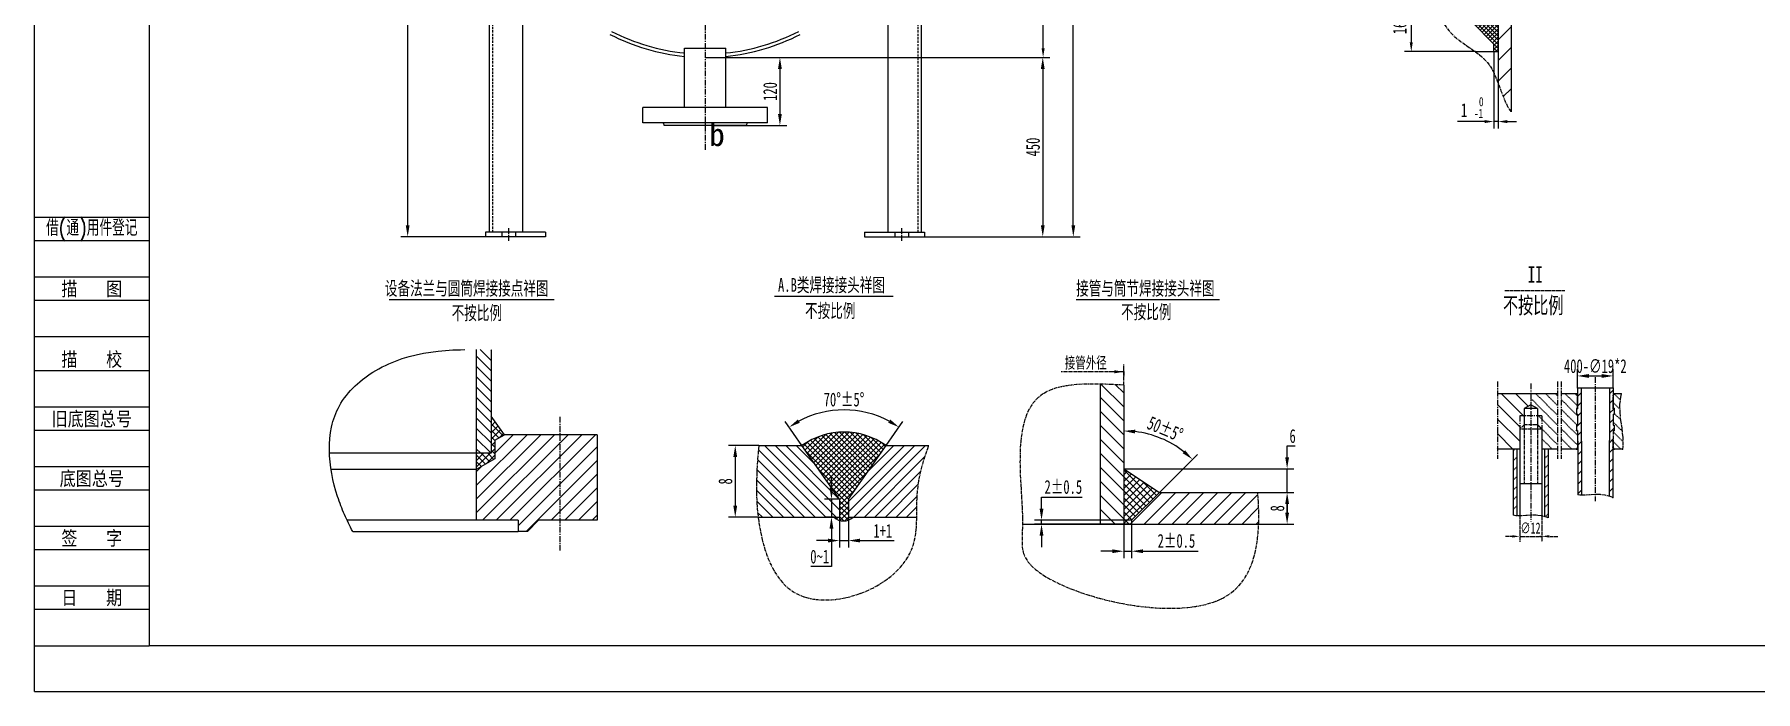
# Model space of a CAD drawing. Extents: x -3808 to -3214, y -2051 to -1631.
# Drawn here: x -3808.4 to -3433.5, y -2051 to -1907.8 of the extents above; entities that cross this region are included whole.
import ezdxf
from ezdxf.enums import TextEntityAlignment as Align

# ---------------------------------------------------------------- set-up
doc = ezdxf.new("R2010")
doc.units = 0
doc.header["$MEASUREMENT"] = 0
for name, pattern in [('ACAD_ISO02W100', [15, 12, -3]), ('CENTER', [2, 1.25, -0.25, 0.25, -0.25]), ('CENTER2', [1.125, 0.75, -0.125, 0.125, -0.125]), ('DASHED', [0.75, 0.5, -0.25])]:
    doc.linetypes.add(name, pattern=pattern)
doc.layers.get('0').update_dxf_attribs({"linetype": 'CONTINUOUS'})
doc.layers.get('DEFPOINTS').update_dxf_attribs({"linetype": 'CONTINUOUS'})
for name, color, linetype in [('1', 1, 'CENTER2'), ('3', 5, 'CENTER'), ('4', 4, 'CONTINUOUS'), ('BORDER', 2, 'ACAD_ISO02W100')]:
    doc.layers.add(name, color=color, linetype=linetype)
doc.styles.add('HZ', font='txt.shx', dxfattribs={"bigfont": 'hztxt.shx'})
doc.styles.get("Standard").update_dxf_attribs({"font": 'SimSun.ttf', "width": 0.67})
doc.styles.add('STYLE1', font='SimSun.ttf', dxfattribs={"width": 0.67})
doc.dimstyles.new('STANDARD$0', dxfattribs={"dimscale": 8, "dimtxt": 3, "dimasz": 2, "dimexe": 1.5, "dimexo": 0, "dimgap": 1, "dimtad": 1, "dimdec": 1, "dimdsep": 46, "dimtxsty": 'STYLE1', "dimcen": 0, "dimclrd": 4, "dimclre": 4, "dimclrt": 4, "dimadec": 0, "dimazin": 0, "dimtfac": 1, "dimtdec": 4, "dimtmove": 0, "dimatfit": 0, "dimfxl": 0, "dimtolj": 1, "dimtzin": 0, "dimarcsym": 0})
pattern_1 = [(315, (-4088.3105, 1620.2958), (1.5909903, 1.5909903), [])]

# ---------------------------------------------------------------- blocks, each defined once
blk = doc.blocks.new('*X6')
at = {"color": 0}
for p, q in [((8125.9, 1152.1), (8140.9, 1167.1)), ((8140.9, 1167.1), (8141.6, 1167.8)), ((8144.2, 1143.8), (8170.1, 1169.7)), ((8041, 1146.7), (8057.1, 1162.8)), ((8064.6, 1143.8), (8080.9, 1160.1)), ((8080.9, 1160.1), (8082.2, 1161.3)), ((8093.6, 1146.3), (8095.9, 1148.6)), ((8095.9, 1148.6), (8111, 1163.6)), ((8117.6, 1143.8), (8125.9, 1152.1)), ((8170.7, 1143.8), (8190.9, 1164)), ((8040.9, 1014), (8073.7, 1046.8)), ((8040.9, 1040.5), (8047.2, 1046.8)), ((8056.2, 1002.8), (8100.2, 1046.8)), ((8082.7, 1002.8), (8125.9, 1046)), ((8109.2, 1002.8), (8153.2, 1046.8)), ((8135.7, 1002.8), (8179.7, 1046.8)), ((8162.3, 1002.8), (8190.9, 1031.5)), ((8040.9, 987.5), (8046.2, 992.8)), ((8040.9, 961), (8072.7, 992.8)), ((8040.9, 934.5), (8099.2, 992.8)), ((8053.4, 920.5), (8125.7, 992.8)), ((8109.9, 950.5), (8152.3, 992.8)), ((8136.5, 950.5), (8178.8, 992.8)), ((8188.8, 1002.8), (8190.9, 1004.9)), ((8097.9, 938.5), (8100.9, 941.5)), ((8100.9, 941.5), (8109.9, 950.5)), ((8124.5, 938.5), (8136.5, 950.5)), ((8163, 950.5), (8190.9, 978.4)), ((8189.5, 950.5), (8190.9, 951.9))]:
    blk.add_line(p, q, dxfattribs=at)
blk = doc.blocks.new('*D80')
at = {"color": 4, "linetype": 'ByBlock'}
for p, q in [((-3472.29, -1984.92), (-3472.29, -1980.74)), ((-3469.79, -1982.24), (-3466.99, -1982.24)), ((-3464.49, -1984.92), (-3464.49, -1980.74))]:
    blk.add_line(p, q, dxfattribs=at)
for points in [[(-3469.79, -1981.83), (-3469.79, -1982.66), (-3472.29, -1982.24)], [(-3466.99, -1981.83), (-3466.99, -1982.66), (-3464.49, -1982.24)]]:
    blk.add_solid(points, dxfattribs=at)
at = {"layer": 'DEFPOINTS', "color": 0, "linetype": 'ByBlock'}
for p in [(-3464.49, -1982.24), (-3472.29, -1984.92), (-3464.49, -1984.92)]:
    blk.add_point(p, dxfattribs=at)
at = {"color": 4, "linetype": 'ByBlock', "insert": (-3468.39, -1980.12), "char_height": 3, "attachment_point": 5, "style": 'STYLE1'}
blk.add_mtext('\\A1;400-∅19*2', dxfattribs=at)
blk = doc.blocks.new('*X5')
at = {"color": 0}
for p, q in [((8216.7, 958), (8206.7, 968)), ((8243.2, 958), (8233.2, 968)), ((8269.8, 958), (8259.8, 968)), ((8296.3, 958), (8286.3, 968)), ((8322.8, 958), (8312.8, 968)), ((8349.3, 958), (8339.3, 968)), ((8374.5, 959.3), (8365.8, 968)), ((8195.7, 873), (8190.9, 877.7)), ((8222.2, 873), (8212.2, 883)), ((8248.7, 873), (8238.7, 883)), ((8275.2, 873), (8265.2, 883)), ((8301.7, 873), (8291.7, 883)), ((8328.2, 873), (8318.2, 883)), ((8354.8, 873), (8344.8, 883)), ((8371.6, 882.7), (8371.3, 883))]:
    blk.add_line(p, q, dxfattribs=at)
blk = doc.blocks.new('*X4')
at = {"color": 0}
for p, q in [((8040.9, 1133.8), (8030.9, 1143.8)), ((8067.4, 1133.8), (8057.4, 1143.8)), ((8093.9, 1133.8), (8081.4, 1146.3)), ((8120.5, 1133.8), (8110.5, 1143.8)), ((8147, 1133.8), (8134.5, 1146.3)), ((8174.5, 1132.8), (8163.5, 1143.8)), ((8201, 1132.8), (8191, 1142.8)), ((8227.5, 1132.8), (8217.5, 1142.8)), ((8254, 1132.8), (8244, 1142.8)), ((8280.6, 1132.8), (8270.6, 1142.8)), ((8307.1, 1132.8), (8297.1, 1142.8)), ((8048.4, 1046.8), (8038.4, 1056.8)), ((8067.9, 1053.8), (8064.9, 1056.8)), ((8074.9, 1046.8), (8067.9, 1053.8)), ((8101.4, 1046.8), (8091.4, 1056.8)), ((8130.4, 1044.3), (8117.9, 1056.8)), ((8154.4, 1046.8), (8144.4, 1056.8)), ((8179.9, 1047.8), (8169.9, 1057.8)), ((8206.5, 1047.8), (8196.5, 1057.8)), ((8233, 1047.8), (8223, 1057.8)), ((8259.5, 1047.8), (8249.5, 1057.8)), ((8286, 1047.8), (8276, 1057.8)), ((8312.5, 1047.8), (8302.5, 1057.8))]:
    blk.add_line(p, q, dxfattribs=at)
blk = doc.blocks.new('*D87')
at = {"color": 4, "linetype": 'ByBlock'}
for p, q in [((-3662.32, -1912.81), (-3587.26, -1912.81)), ((-3588.76, -1915.31), (-3588.76, -1949.39)), ((-3627.57, -1951.89), (-3587.26, -1951.89))]:
    blk.add_line(p, q, dxfattribs=at)
for points in [[(-3589.18, -1915.31), (-3588.35, -1915.31), (-3588.76, -1912.81)], [(-3589.18, -1949.39), (-3588.35, -1949.39), (-3588.76, -1951.89)]]:
    blk.add_solid(points, dxfattribs=at)
at = {"layer": 'DEFPOINTS', "color": 0, "linetype": 'ByBlock'}
for p in [(-3662.32, -1912.81), (-3627.57, -1951.89), (-3588.76, -1951.89)]:
    blk.add_point(p, dxfattribs=at)
at = {"color": 4, "linetype": 'ByBlock', "insert": (-3590.89, -1932.35), "char_height": 3, "attachment_point": 5, "rotation": 90, "style": 'STYLE1'}
blk.add_mtext('\\A1;450', dxfattribs=at)
blk = doc.blocks.new('*D88')
at = {"color": 4, "linetype": 'ByBlock'}
for p, q in [((-3700.13, -1775.64), (-3728.63, -1775.64)), ((-3727.13, -1778.14), (-3727.13, -1949.39)), ((-3700.13, -1951.89), (-3728.63, -1951.89))]:
    blk.add_line(p, q, dxfattribs=at)
for points in [[(-3727.54, -1778.14), (-3726.71, -1778.14), (-3727.13, -1775.64)], [(-3727.54, -1949.39), (-3726.71, -1949.39), (-3727.13, -1951.89)]]:
    blk.add_solid(points, dxfattribs=at)
at = {"layer": 'DEFPOINTS', "color": 0, "linetype": 'ByBlock'}
for p in [(-3700.13, -1775.64), (-3727.13, -1951.89), (-3700.13, -1951.89)]:
    blk.add_point(p, dxfattribs=at)
at = {"color": 4, "linetype": 'ByBlock', "insert": (-3729.25, -1863.07), "char_height": 3, "attachment_point": 5, "rotation": 90, "style": 'STYLE1'}
blk.add_mtext('\\A1;2600', dxfattribs=at)
blk = doc.blocks.new('*D89')
at = {"color": 4, "linetype": 'ByBlock'}
for p, q in [((-3541.92, -2007.65), (-3534.03, -2007.65)), ((-3535.53, -2012.04), (-3535.53, -2010.15)), ((-3541.73, -2014.54), (-3534.03, -2014.54))]:
    blk.add_line(p, q, dxfattribs=at)
for points in [[(-3535.94, -2010.15), (-3535.11, -2010.15), (-3535.53, -2007.65)], [(-3535.94, -2012.04), (-3535.11, -2012.04), (-3535.53, -2014.54)]]:
    blk.add_solid(points, dxfattribs=at)
at = {"layer": 'DEFPOINTS', "color": 0, "linetype": 'ByBlock'}
for p in [(-3541.92, -2007.65), (-3535.53, -2007.65), (-3541.73, -2014.54)]:
    blk.add_point(p, dxfattribs=at)
at = {"color": 4, "linetype": 'ByBlock', "insert": (-3537.65, -2011.1), "char_height": 3, "attachment_point": 5, "rotation": 90, "style": 'STYLE1'}
blk.add_mtext('\\A1;8', dxfattribs=at)
blk = doc.blocks.new('*D90')
at = {"color": 4, "linetype": 'ByBlock'}
for p, q in [((-3535.53, -1999.98), (-3535.53, -1997.48)), ((-3535.53, -1997.48), (-3533.76, -1997.48)), ((-3571.12, -2002.48), (-3534.03, -2002.48)), ((-3535.53, -2007.65), (-3535.53, -2002.48)), ((-3562.82, -2007.65), (-3534.03, -2007.65)), ((-3535.53, -2010.15), (-3535.53, -2012.65))]:
    blk.add_line(p, q, dxfattribs=at)
for points in [[(-3535.94, -1999.98), (-3535.11, -1999.98), (-3535.53, -2002.48)], [(-3535.94, -2010.15), (-3535.11, -2010.15), (-3535.53, -2007.65)]]:
    blk.add_solid(points, dxfattribs=at)
at = {"layer": 'DEFPOINTS', "color": 0, "linetype": 'ByBlock'}
for p in [(-3571.12, -2002.48), (-3535.53, -2002.48), (-3562.82, -2007.65)]:
    blk.add_point(p, dxfattribs=at)
at = {"color": 4, "linetype": 'ByBlock', "insert": (-3534.33, -1995.35), "char_height": 3, "attachment_point": 5, "style": 'STYLE1'}
blk.add_mtext('\\A1;6', dxfattribs=at)
blk = doc.blocks.new('*D93')
at = {"color": 4, "linetype": 'ByBlock'}
for p, q in [((-3599.64, -1707.64), (-3587.19, -1707.64)), ((-3588.69, -1910.81), (-3588.69, -1709.64)), ((-3600.34, -1912.81), (-3587.19, -1912.81))]:
    blk.add_line(p, q, dxfattribs=at)
for points in [[(-3589.02, -1709.64), (-3588.35, -1709.64), (-3588.69, -1707.64)], [(-3589.02, -1910.81), (-3588.35, -1910.81), (-3588.69, -1912.81)]]:
    blk.add_solid(points, dxfattribs=at)
at = {"layer": 'DEFPOINTS', "color": 0, "linetype": 'ByBlock'}
for p in [(-3599.64, -1707.64), (-3588.69, -1707.64), (-3600.34, -1912.81)]:
    blk.add_point(p, dxfattribs=at)
at = {"color": 4, "linetype": 'ByBlock', "insert": (-3591.19, -1824.35), "char_height": 3, "attachment_point": 5, "rotation": 90, "style": 'STYLE1'}
blk.add_mtext('\\A1;2950', dxfattribs=at)
blk = doc.blocks.new('*D94')
at = {"color": 4, "linetype": 'ByBlock'}
for p, q in [((-3644.53, -1692.79), (-3580.61, -1692.79)), ((-3582.11, -1949.39), (-3582.11, -1695.29)), ((-3590.02, -1951.89), (-3580.61, -1951.89))]:
    blk.add_line(p, q, dxfattribs=at)
for points in [[(-3582.52, -1695.29), (-3581.69, -1695.29), (-3582.11, -1692.79)], [(-3582.52, -1949.39), (-3581.69, -1949.39), (-3582.11, -1951.89)]]:
    blk.add_solid(points, dxfattribs=at)
at = {"layer": 'DEFPOINTS', "color": 0, "linetype": 'ByBlock'}
for p in [(-3644.53, -1692.79), (-3582.11, -1692.79), (-3590.02, -1951.89)]:
    blk.add_point(p, dxfattribs=at)
at = {"color": 4, "linetype": 'ByBlock', "insert": (-3584.23, -1824.28), "char_height": 3, "attachment_point": 5, "rotation": 90, "style": 'STYLE1'}
blk.add_mtext('\\A1;3525', dxfattribs=at)
blk = doc.blocks.new('*D96')
at = {"color": 4, "linetype": 'ByBlock'}
for p, q in [((-3633.03, -2011.75), (-3633.03, -2019.63)), ((-3631.08, -2011.88), (-3631.08, -2019.63)), ((-3635.53, -2018.13), (-3638.03, -2018.13)), ((-3633.03, -2018.13), (-3631.08, -2018.13)), ((-3628.58, -2018.13), (-3621.16, -2018.13))]:
    blk.add_line(p, q, dxfattribs=at)
for points in [[(-3635.53, -2017.71), (-3635.53, -2018.54), (-3633.03, -2018.13)], [(-3628.58, -2017.71), (-3628.58, -2018.54), (-3631.08, -2018.13)]]:
    blk.add_solid(points, dxfattribs=at)
at = {"layer": 'DEFPOINTS', "color": 0, "linetype": 'ByBlock'}
for p in [(-3633.03, -2011.75), (-3631.08, -2011.88), (-3631.08, -2018.13)]:
    blk.add_point(p, dxfattribs=at)
at = {"color": 4, "linetype": 'ByBlock', "insert": (-3623.62, -2016), "char_height": 3, "attachment_point": 5, "style": 'STYLE1'}
blk.add_mtext('\\A1;1+1', dxfattribs=at)
blk = doc.blocks.new('*D97')
at = {"color": 4, "linetype": 'ByBlock'}
for p, q in [((-3641.22, -1997.42), (-3644.89, -1992.18)), ((-3622.89, -1997.42), (-3619.22, -1992.18))]:
    blk.add_line(p, q, dxfattribs=at)
blk.add_arc((-3632.06, -2010.51), 20.88, 61.8641, 118.1359, dxfattribs=at)
for points in [[(-3641.69, -1992.45), (-3642.12, -1991.74), (-3644.03, -1993.41)], [(-3621.99, -1991.74), (-3622.43, -1992.45), (-3620.08, -1993.41)]]:
    blk.add_solid(points, dxfattribs=at)
at = {"layer": 'DEFPOINTS', "color": 0, "linetype": 'ByBlock'}
for p in [(-3627.83, -1990.06), (-3641.22, -1997.42), (-3622.89, -1997.42), (-3633.03, -2009.12), (-3631.08, -2009.12)]:
    blk.add_point(p, dxfattribs=at)
at = {"color": 4, "linetype": 'ByBlock', "insert": (-3632.06, -1987.4), "char_height": 3, "attachment_point": 5, "style": 'STYLE1'}
blk.add_mtext('\\A1;70°±5°', dxfattribs=at)
blk = doc.blocks.new('*D98')
at = {"color": 4, "linetype": 'ByBlock'}
for p, q in [((-3634.8, -2006.62), (-3634.8, -2004.12)), ((-3633.03, -2009.12), (-3636.3, -2009.12)), ((-3634.8, -2009.12), (-3634.8, -2013.02)), ((-3634.19, -2013.02), (-3636.3, -2013.02)), ((-3634.8, -2015.52), (-3634.8, -2023.77)), ((-3634.8, -2023.77), (-3639.29, -2023.77))]:
    blk.add_line(p, q, dxfattribs=at)
for points in [[(-3635.22, -2006.62), (-3634.38, -2006.62), (-3634.8, -2009.12)], [(-3635.22, -2015.52), (-3634.38, -2015.52), (-3634.8, -2013.02)]]:
    blk.add_solid(points, dxfattribs=at)
at = {"layer": 'DEFPOINTS', "color": 0, "linetype": 'ByBlock'}
for p in [(-3633.03, -2009.12), (-3634.8, -2013.02), (-3634.19, -2013.02)]:
    blk.add_point(p, dxfattribs=at)
at = {"color": 4, "linetype": 'ByBlock', "insert": (-3637.36, -2021.64), "char_height": 3, "attachment_point": 5, "style": 'STYLE1'}
blk.add_mtext('\\A1;{0~1}', dxfattribs=at)
blk = doc.blocks.new('*D99')
at = {"color": 4, "linetype": 'ByBlock'}
for p, q in [((-3650.64, -1997.42), (-3657.26, -1997.42)), ((-3655.76, -1999.92), (-3655.76, -2010.52)), ((-3650.77, -2013.02), (-3657.26, -2013.02))]:
    blk.add_line(p, q, dxfattribs=at)
for points in [[(-3656.18, -1999.92), (-3655.34, -1999.92), (-3655.76, -1997.42)], [(-3656.18, -2010.52), (-3655.34, -2010.52), (-3655.76, -2013.02)]]:
    blk.add_solid(points, dxfattribs=at)
at = {"layer": 'DEFPOINTS', "color": 0, "linetype": 'ByBlock'}
for p in [(-3650.64, -1997.42), (-3655.76, -2013.02), (-3650.77, -2013.02)]:
    blk.add_point(p, dxfattribs=at)
at = {"color": 4, "linetype": 'ByBlock', "insert": (-3657.89, -2005.22), "char_height": 3, "attachment_point": 5, "rotation": 90, "style": 'STYLE1'}
blk.add_mtext('\\A1;8', dxfattribs=at)
blk = doc.blocks.new('*D101')
at = {"color": 4, "linetype": 'ByBlock'}
for p, q in [((-3571.12, -2014.54), (-3571.12, -2021.95)), ((-3569.4, -2014.54), (-3569.4, -2021.95)), ((-3573.62, -2020.45), (-3576.12, -2020.45)), ((-3571.12, -2020.45), (-3569.4, -2020.45)), ((-3566.9, -2020.45), (-3554.89, -2020.45))]:
    blk.add_line(p, q, dxfattribs=at)
for points in [[(-3573.62, -2020.03), (-3573.62, -2020.86), (-3571.12, -2020.45)], [(-3566.9, -2020.03), (-3566.9, -2020.86), (-3569.4, -2020.45)]]:
    blk.add_solid(points, dxfattribs=at)
at = {"layer": 'DEFPOINTS', "color": 0, "linetype": 'ByBlock'}
for p in [(-3571.12, -2014.54), (-3569.4, -2014.54), (-3569.4, -2020.45)]:
    blk.add_point(p, dxfattribs=at)
at = {"color": 4, "linetype": 'ByBlock', "insert": (-3559.64, -2018.21), "char_height": 3, "attachment_point": 5, "style": 'STYLE1'}
blk.add_mtext('\\A1;2±0.5', dxfattribs=at)
blk = doc.blocks.new('*D102')
at = {"color": 4, "linetype": 'ByBlock'}
blk.add_line((-3563.36, -2007.65), (-3555.08, -1999.37), dxfattribs=at)
blk.add_arc((-3571.12, -2015.41), 21.18, 51.7677, 83.2323, dxfattribs=at)
for points in [[(-3568.65, -1994.79), (-3568.6, -1993.96), (-3571.12, -1994.23)], [(-3557.74, -1998.46), (-3558.29, -1999.08), (-3556.14, -2000.43)]]:
    blk.add_solid(points, dxfattribs=at)
at = {"layer": 'DEFPOINTS', "color": 0, "linetype": 'ByBlock'}
for p in [(-3571.12, -1984.25), (-3565.64, -1994.95), (-3563.36, -2007.65), (-3571.12, -2014.54), (-3569.4, -2013.68)]:
    blk.add_point(p, dxfattribs=at)
at = {"color": 4, "linetype": 'ByBlock', "insert": (-3562.1, -1993.8), "char_height": 3, "attachment_point": 5, "rotation": 337.3344, "style": 'STYLE1'}
blk.add_mtext('\\A1;50±5°', dxfattribs=at)
blk = doc.blocks.new('*D103')
at = {"color": 4, "linetype": 'ByBlock'}
for p, q in [((-3589.03, -2011.18), (-3589.03, -2008.68)), ((-3589.03, -2008.68), (-3580.16, -2008.68)), ((-3569.4, -2013.68), (-3590.53, -2013.68)), ((-3569.4, -2014.54), (-3590.53, -2014.54)), ((-3589.03, -2014.54), (-3589.03, -2013.68)), ((-3589.03, -2017.04), (-3589.03, -2019.54))]:
    blk.add_line(p, q, dxfattribs=at)
for points in [[(-3589.45, -2011.18), (-3588.62, -2011.18), (-3589.03, -2013.68)], [(-3589.45, -2017.04), (-3588.62, -2017.04), (-3589.03, -2014.54)]]:
    blk.add_solid(points, dxfattribs=at)
at = {"layer": 'DEFPOINTS', "color": 0, "linetype": 'ByBlock'}
for p in [(-3589.03, -2013.68), (-3569.4, -2013.68), (-3569.4, -2014.54)]:
    blk.add_point(p, dxfattribs=at)
at = {"color": 4, "linetype": 'ByBlock', "insert": (-3584.28, -2006.45), "char_height": 3, "attachment_point": 5, "style": 'STYLE1'}
blk.add_mtext('\\A1;2±0.5', dxfattribs=at)
blk = doc.blocks.new('*D106')
at = {"color": 4, "linetype": 'ByBlock'}
for p, q in [((-3501.72, -1900.3), (-3509.98, -1900.3)), ((-3508.48, -1902.3), (-3508.48, -1909.54)), ((-3494.52, -1911.54), (-3509.98, -1911.54))]:
    blk.add_line(p, q, dxfattribs=at)
for points in [[(-3508.81, -1902.3), (-3508.15, -1902.3), (-3508.48, -1900.3)], [(-3508.81, -1909.54), (-3508.15, -1909.54), (-3508.48, -1911.54)]]:
    blk.add_solid(points, dxfattribs=at)
at = {"layer": 'DEFPOINTS', "color": 0, "linetype": 'ByBlock'}
for p in [(-3501.72, -1900.3), (-3508.48, -1911.54), (-3494.52, -1911.54)]:
    blk.add_point(p, dxfattribs=at)
at = {"color": 4, "linetype": 'ByBlock', "insert": (-3510.98, -1906.39), "char_height": 3, "attachment_point": 5, "rotation": 90, "style": 'STYLE1'}
blk.add_mtext('\\A1;16', dxfattribs=at)
blk = doc.blocks.new('*D108')
at = {"color": 4, "linetype": 'ByBlock'}
for p, q in [((-3490.52, -1911.54), (-3490.52, -1928.29)), ((-3489.56, -1911.54), (-3489.56, -1928.29)), ((-3492.52, -1926.79), (-3498.38, -1926.79)), ((-3489.56, -1926.79), (-3490.52, -1926.79)), ((-3487.56, -1926.79), (-3485.56, -1926.79))]:
    blk.add_line(p, q, dxfattribs=at)
for points in [[(-3492.52, -1926.46), (-3492.52, -1927.12), (-3490.52, -1926.79)], [(-3487.56, -1926.46), (-3487.56, -1927.12), (-3489.56, -1926.79)]]:
    blk.add_solid(points, dxfattribs=at)
at = {"layer": 'DEFPOINTS', "color": 0, "linetype": 'ByBlock'}
for p in [(-3490.52, -1911.54), (-3489.56, -1911.54), (-3489.56, -1926.79)]:
    blk.add_point(p, dxfattribs=at)
at = {"color": 4, "linetype": 'ByBlock', "insert": (-3496.97, -1924.29), "char_height": 3, "attachment_point": 5, "style": 'STYLE1'}
blk.add_mtext('\\A1;1', dxfattribs=at)
blk = doc.blocks.new('*D112')
at = {"color": 4, "linetype": 'ByBlock'}
for p, q in [((-3662.32, -1912.81), (-3644.53, -1912.81)), ((-3646.03, -1915.31), (-3646.03, -1925.16)), ((-3660.35, -1927.66), (-3644.53, -1927.66))]:
    blk.add_line(p, q, dxfattribs=at)
for points in [[(-3646.44, -1915.31), (-3645.61, -1915.31), (-3646.03, -1912.81)], [(-3646.44, -1925.16), (-3645.61, -1925.16), (-3646.03, -1927.66)]]:
    blk.add_solid(points, dxfattribs=at)
at = {"layer": 'DEFPOINTS', "color": 0, "linetype": 'ByBlock'}
for p in [(-3662.32, -1912.81), (-3660.35, -1927.66), (-3646.03, -1927.66)]:
    blk.add_point(p, dxfattribs=at)
at = {"color": 4, "linetype": 'ByBlock', "insert": (-3648.15, -1920.24), "char_height": 3, "attachment_point": 5, "rotation": 90, "style": 'STYLE1'}
blk.add_mtext('\\A1;120', dxfattribs=at)

msp = doc.modelspace()

# ---------------------------------------------------------------- hatches: boundary and pattern name
at = {"layer": '1'}
h = msp.add_hatch(dxfattribs=at)
h.set_pattern_fill('ANSI31', color=256, angle=90, style=0)
h.set_pattern_definition([(225, (-3398.3824, -1139.801), (-2.245064, 2.245064), [])])
edge = h.paths.add_edge_path()
edge.add_spline(control_points=[(-3486.749, -1888.766), (-3487.704, -1889.039), (-3488.659, -1889.311), (-3489.556, -1889.696)], knot_values=[18.1977705, 18.1977705, 18.1977705, 18.1977705, 21.1541779, 21.1541779, 21.1541779, 21.1541779], degree=3, periodic=0)
edge.add_line((-3489.556, -1889.696), (-3489.556, -1918.36))
edge.add_spline(control_points=[(-3489.556, -1918.36), (-3488.704, -1920.606), (-3488.017, -1922.934), (-3486.749, -1924.673)], knot_values=[22.349246, 22.349246, 22.349246, 22.349246, 29.2715798, 29.2715798, 29.2715798, 29.2715798], degree=3, periodic=0)
edge.add_line((-3486.749, -1924.673), (-3486.749, -1888.766))
h = msp.add_hatch(dxfattribs=at)
h.set_pattern_fill('ANSI37', color=256, scale=0.2, style=0)
h.set_pattern_definition([(45, (-3876.5151, -2078.8827), (-0.4490128, 0.4490128), []), (135, (-3876.5151, -2078.8827), (-0.4490128, -0.4490128), [])])
h.paths.add_polyline_path([(-3490.52, -1909.911), (-3490.52, -1911.535), (-3489.556, -1911.535), (-3489.556, -1893.638), (-3499.922, -1900.299)])
h = msp.add_hatch(dxfattribs=at)
h.set_pattern_fill('ANSI31', color=256, scale=0.5, angle=90, style=0)
h.set_pattern_definition([(135, (-3844.4306, -2067.9234), (-1.122532, -1.122532), [])])
edge = h.paths.add_edge_path()
edge.add_line((-3712.199, -1999.108), (-3708.954, -1999.108))
edge.add_line((-3708.954, -1999.108), (-3708.954, -1976.582))
edge.add_spline(control_points=[(-3708.954, -1976.582), (-3710.04, -1976.54), (-3711.122, -1976.509), (-3712.199, -1976.496)], knot_values=[403.0126673, 403.0126673, 403.0126673, 403.0126673, 421.4255183, 421.4255183, 421.4255183, 421.4255183], degree=3, periodic=0)
edge.add_line((-3712.199, -1976.496), (-3712.199, -1999.108))
h = msp.add_hatch(dxfattribs=at)
h.set_pattern_fill('ANSI31', color=256, scale=17.238, angle=90, style=0)
h.set_pattern_definition([(135, (-3678.0134, -1976.5771), (-1.52364, -1.52364), [])])
edge = h.paths.add_edge_path()
edge.add_spline(control_points=[(-3571.119, -1984.25), (-3572.868, -1984.151), (-3574.606, -1984.062), (-3576.291, -1984.026)], knot_values=[12.8548145, 12.8548145, 12.8548145, 12.8548145, 64.7452374, 64.7452374, 64.7452374, 64.7452374], degree=3, periodic=0)
edge.add_line((-3576.291, -1984.026), (-3576.291, -2014.543))
edge.add_line((-3576.291, -2014.543), (-3571.119, -2014.543))
edge.add_line((-3571.119, -2014.543), (-3571.119, -1984.25))
h = msp.add_hatch(dxfattribs=at)
h.set_pattern_fill('ANSI31', color=256, scale=18, angle=-90, style=0)
h.set_pattern_definition(pattern_1)
h.paths.add_polyline_path([(-3489.713, -1998.188), (-3484.853, -1998.188), (-3484.853, -1993.846), (-3484.853, -1990.952), (-3483.888, -1990.952), (-3483.888, -1989.344), (-3482.441, -1988.508), (-3482.441, -1986.128), (-3489.713, -1986.128)])
h = msp.add_hatch(dxfattribs=at)
h.set_pattern_fill('ANSI31', color=256, scale=8.112, angle=90, style=0)
h.set_pattern_definition([(135, (-4414.2251, -9905.7992), (-0.71700628, -0.71700628), [])])
h.paths.add_polyline_path([(-3708.954, -1999.108), (-3712.199, -1999.108), (-3712.199, -2002.667), (-3708.143, -2000.325), (-3708.143, -1996.269), (-3706.036, -1995.052), (-3708.954, -1990.996)])
h = msp.add_hatch(dxfattribs=at)
h.set_pattern_fill('ANSI31', color=256, scale=18, angle=-90, style=0)
h.set_pattern_definition(pattern_1)
h.paths.add_polyline_path([(-3484.853, -1990.952), (-3484.853, -1993.846), (-3483.888, -1992.881), (-3483.888, -1990.952)])
h = msp.add_hatch(dxfattribs=at)
h.set_pattern_fill('ANSI31', color=256, scale=6.5, angle=90, style=0)
h.set_pattern_definition([(135, (-3959.9381, -4433.367), (-0.57452426, -0.57452426), [])])
h.paths.add_polyline_path([(-3633.032, -2009.119), (-3633.032, -2013.019), (-3634.192, -2013.019, 0.4117215), (-3630.102, -2013.019), (-3631.082, -2013.019), (-3631.082, -2009.119), (-3622.889, -1997.419, 0.3211673), (-3641.224, -1997.419)])
h = msp.add_hatch(dxfattribs=at)
h.set_pattern_fill('ANSI31', color=256, scale=6.5, style=0)
h.set_pattern_definition([(45, (-5247.4046, -3671.86765), (-0.57452426, 0.57452426), [])])
h.paths.add_polyline_path([(-3622.889, -1997.419, 0.3211673), (-3641.224, -1997.419), (-3633.032, -2009.119), (-3633.032, -2013.019), (-3634.192, -2013.019, 0.4117215), (-3630.102, -2013.019), (-3631.082, -2013.019), (-3631.082, -2009.119)])
at = {"layer": '1', "ltscale": 80}
h = msp.add_hatch(dxfattribs=at)
h.set_pattern_fill('ANSI31', color=256, scale=16.9, style=0)
h.set_pattern_definition([(45, (-4173.392, -5260.6558), (-1.4937631, 1.4937631), [])])
h.paths.add_polyline_path([(-3693.947, -1995.052), (-3706.036, -1995.052), (-3708.143, -1996.269), (-3708.143, -2000.325), (-3712.199, -2002.667), (-3712.199, -2013.71), (-3703.073, -2013.71), (-3703.073, -2016.144), (-3701.045, -2016.144), (-3698.612, -2013.71), (-3693.947, -2013.71)])
h.paths.add_polyline_path([(-3693.947, -2013.71), (-3685.835, -2013.71), (-3685.835, -1995.052), (-3693.947, -1995.052)])
at = {"layer": '1'}
h = msp.add_hatch(dxfattribs=at)
h.set_pattern_fill('ANSI31', color=256, scale=13, angle=90, style=0)
h.set_pattern_definition([(135, (-5247.4046, -3671.8677), (-1.1490485, -1.1490485), [])])
edge = h.paths.add_edge_path()
edge.add_spline(control_points=[(-3650.644, -1997.419), (-3651.073, -2002.498), (-3651.429, -2007.599), (-3650.769, -2013.019)], knot_values=[9.3429878, 9.3429878, 9.3429878, 9.3429878, 129.6441845, 129.6441845, 129.6441845, 129.6441845], degree=3, periodic=0)
edge.add_line((-3650.769, -2013.019), (-3633.032, -2013.019))
edge.add_line((-3633.032, -2013.019), (-3633.032, -2009.119))
edge.add_line((-3633.032, -2009.119), (-3641.224, -1997.419))
edge.add_line((-3641.224, -1997.419), (-3650.644, -1997.419))
h = msp.add_hatch(dxfattribs=at)
h.set_pattern_fill('ANSI31', color=256, scale=13, style=0)
h.set_pattern_definition([(45, (-5247.4046, -3671.8677), (-1.1490485, 1.1490485), [])])
edge = h.paths.add_edge_path()
edge.add_line((-3631.082, -2009.119), (-3631.082, -2013.019))
edge.add_line((-3631.082, -2013.019), (-3616.216, -2013.019))
edge.add_spline(control_points=[(-3616.216, -2013.019), (-3616.184, -2011.213), (-3616.279, -2005.765), (-3614.799, -2000.713), (-3613.594, -1997.419)], knot_values=[548.6561102, 548.6561102, 548.6561102, 548.6561102, 589.6002522, 670.1409928, 670.1409928, 670.1409928, 670.1409928], degree=3, periodic=0)
edge.add_line((-3613.594, -1997.419), (-3622.889, -1997.419))
edge.add_line((-3622.889, -1997.419), (-3631.082, -2009.119))
h = msp.add_hatch(dxfattribs=at)
h.set_pattern_fill('ANSI31', color=256, scale=8.619, angle=90, style=0)
h.set_pattern_definition([(135, (-3678.0134, -1976.5771), (-0.761819, -0.761819), [])])
h.paths.add_polyline_path([(-3571.119, -2014.543), (-3569.396, -2014.543), (-3569.396, -2013.681), (-3563.362, -2007.648), (-3571.119, -2002.477)])
h = msp.add_hatch(dxfattribs=at)
h.set_pattern_fill('ANSI31', color=256, scale=8.619, style=0)
h.set_pattern_definition([(45, (-3678.0134, -1976.5771), (-0.761819, 0.761819), [])])
h.paths.add_polyline_path([(-3563.362, -2007.648), (-3571.119, -2002.477), (-3571.119, -2014.543), (-3569.396, -2014.543), (-3569.396, -2013.681)])
h = msp.add_hatch(dxfattribs=at)
h.set_pattern_fill('ANSI31', color=256, scale=17.238, style=0)
h.set_pattern_definition([(45, (-3678.0134, -1976.5771), (-1.523638, 1.523638), [])])
edge = h.paths.add_edge_path()
edge.add_spline(control_points=[(-3541.726, -2014.543), (-3541.646, -2012.338), (-3541.727, -2010.021), (-3541.918, -2007.648)], knot_values=[1506.4719695, 1506.4719695, 1506.4719695, 1506.4719695, 1581.1627169, 1581.1627169, 1581.1627169, 1581.1627169], degree=3, periodic=0)
edge.add_line((-3541.918, -2007.648), (-3563.362, -2007.648))
edge.add_line((-3563.362, -2007.648), (-3569.396, -2013.681))
edge.add_line((-3569.396, -2013.681), (-3569.396, -2014.543))
edge.add_line((-3569.396, -2014.543), (-3541.726, -2014.543))
at = {"layer": '4'}
h = msp.add_hatch(dxfattribs=at)
h.set_pattern_fill('ANSI31', color=1, scale=8.112, style=0)
h.set_pattern_definition([(45, (-4414.2251, -9905.7992), (-0.71700628, 0.71700628), [])])
h.paths.add_polyline_path([(-3708.954, -1999.108), (-3712.199, -1999.108), (-3712.199, -2002.667), (-3708.143, -2000.325), (-3708.143, -1996.269), (-3706.036, -1995.052), (-3708.954, -1990.996)])

# ---------------------------------------------------------------- linework, layer by layer
for p, q in [((-3489.556, -1889.696), (-3489.556, -1918.36)), ((-3486.749, -1888.766), (-3486.749, -1924.673)), ((-3490.52, -1909.911), (-3499.922, -1900.299)), ((-3666.822, -1923.727), (-3666.822, -1910.78)), ((-3666.822, -1910.78), (-3657.822, -1910.78)), ((-3657.822, -1923.727), (-3657.822, -1910.78)), ((-3494.524, -1911.535), (-3489.556, -1911.535)), ((-3490.52, -1911.535), (-3490.52, -1909.911)), ((-3675.888, -1927.102), (-3675.888, -1923.727)), ((-3648.755, -1923.727), (-3675.888, -1923.727)), ((-3648.755, -1927.102), (-3675.888, -1927.102)), ((-3671.462, -1927.102), (-3671.227, -1927.665)), ((-3653.181, -1927.102), (-3653.416, -1927.665)), ((-3648.755, -1927.102), (-3648.755, -1923.727)), ((-3653.416, -1927.665), (-3671.227, -1927.665)), ((-3647.222, -1964.858), (-3621.359, -1964.858)), ((-3731.155, -1965.602), (-3695.241, -1965.602)), ((-3581.455, -1965.602), (-3550.224, -1965.602)), ((-3576.291, -1984.026), (-3576.291, -2014.543)), ((-3571.119, -1984.25), (-3571.119, -2014.543)), ((-3476.627, -1986.128), (-3489.713, -1986.128)), ((-3472.285, -1986.128), (-3475.823, -1986.128)), ((-3472.285, -1986.53), (-3472.517, -1986.128)), ((-3464.486, -1984.922), (-3472.285, -1984.922)), ((-3472.285, -1984.922), (-3472.285, -1989.344)), ((-3472.285, -1989.344), (-3472.285, -1986.8)), ((-3471.481, -1984.922), (-3471.481, -1996.313)), ((-3465.29, -1984.922), (-3465.29, -1996.313)), ((-3464.486, -1984.922), (-3464.486, -1989.344)), ((-3462.729, -1986.128), (-3464.486, -1986.128)), ((-3464.486, -1986.53), (-3464.254, -1986.128)), ((-3464.486, -1989.344), (-3464.486, -1986.8)), ((-3706.036, -1995.052), (-3708.954, -1990.996)), ((-3482.441, -1988.508), (-3483.888, -1989.344)), ((-3483.888, -1989.344), (-3483.888, -1992.881)), ((-3480.994, -1989.344), (-3483.888, -1989.344)), ((-3480.994, -1989.344), (-3482.441, -1988.508)), ((-3480.994, -1989.344), (-3480.994, -1992.881)), ((-3472.285, -1989.344), (-3472.486, -1989.344)), ((-3472.486, -1989.344), (-3472.486, -1990.55)), ((-3472.285, -1990.55), (-3472.486, -1990.55)), ((-3472.285, -1990.55), (-3472.285, -1992.962)), ((-3464.486, -1989.344), (-3464.285, -1989.344)), ((-3464.486, -1990.55), (-3464.486, -1992.962)), ((-3464.486, -1990.55), (-3464.285, -1990.55)), ((-3464.285, -1989.344), (-3464.285, -1990.55)), ((-3484.853, -1993.846), (-3484.853, -2012.727)), ((-3480.029, -1993.846), (-3480.029, -2012.759)), ((-3472.285, -1992.962), (-3472.486, -1992.962)), ((-3472.486, -1992.962), (-3472.486, -1994.168)), ((-3472.285, -1994.168), (-3472.486, -1994.168)), ((-3472.285, -1994.168), (-3472.285, -1997.786)), ((-3464.486, -1992.962), (-3464.285, -1992.962)), ((-3464.486, -1994.168), (-3464.285, -1994.168)), ((-3464.285, -1992.962), (-3464.285, -1994.168)), ((-3708.143, -1996.269), (-3706.036, -1995.052)), ((-3685.835, -1995.052), (-3706.036, -1995.052)), ((-3650.644, -1997.419), (-3641.224, -1997.419)), ((-3633.032, -2009.119), (-3641.224, -1997.419)), ((-3631.082, -2009.119), (-3622.889, -1997.419)), ((-3622.889, -1997.419), (-3613.594, -1997.419)), ((-3484.853, -1998.188), (-3489.713, -1998.188)), ((-3486.26, -1998.188), (-3486.26, -2012.622)), ((-3485.456, -1998.188), (-3485.456, -2012.715)), ((-3476.627, -1998.188), (-3480.029, -1998.188)), ((-3479.426, -1998.188), (-3479.426, -2012.918)), ((-3478.622, -1998.188), (-3478.622, -2013.164)), ((-3472.205, -1998.188), (-3475.823, -1998.188)), ((-3472.285, -1997.786), (-3472.517, -1998.188)), ((-3472.285, -1997.786), (-3472.205, -1997.786)), ((-3472.205, -1996.473), (-3472.205, -2008.146)), ((-3471.401, -1996.452), (-3471.401, -2008.219)), ((-3465.371, -1996.393), (-3465.371, -1996.393)), ((-3465.371, -1996.452), (-3465.371, -2008.457)), ((-3464.567, -1996.452), (-3464.567, -2008.728)), ((-3462.434, -1998.188), (-3464.567, -1998.188)), ((-3708.954, -1999.108), (-3744.171, -1999.108)), ((-3708.143, -2000.325), (-3712.199, -2002.667)), ((-3712.199, -2002.667), (-3743.825, -2002.667)), ((-3571.119, -2002.477), (-3563.362, -2007.648)), ((-3480.029, -2005.786), (-3484.853, -2005.786)), ((-3569.396, -2013.681), (-3563.362, -2007.648)), ((-3563.362, -2007.648), (-3541.918, -2007.648)), ((-3650.769, -2013.019), (-3633.032, -2013.019)), ((-3631.082, -2013.019), (-3616.216, -2013.019)), ((-3703.073, -2013.71), (-3740.308, -2013.71)), ((-3739.096, -2016.144), (-3703.073, -2016.144)), ((-3701.045, -2016.144), (-3703.073, -2016.144)), ((-3701.045, -2016.144), (-3698.612, -2013.71)), ((-3685.835, -2013.71), (-3698.612, -2013.71)), ((-3593.24, -2014.543), (-3541.725, -2014.543)), ((-3569.396, -2013.681), (-3569.396, -2014.543)), ((-3398.441, -2041.048), (-3783.441, -2041.048))]:
    msp.add_line(p, q)
at = {"color": 7}
for p, q in [((-3697.072, -1950.89), (-3710.134, -1950.89)), ((-3697.072, -1951.89), (-3710.134, -1951.89)), ((-3706.634, -1950.89), (-3706.634, -1951.89)), ((-3703.634, -1950.89), (-3703.634, -1951.89)), ((-3627.572, -1950.89), (-3614.509, -1950.89)), ((-3627.572, -1951.89), (-3614.509, -1951.89)), ((-3621.009, -1950.89), (-3621.009, -1951.89)), ((-3618.009, -1950.89), (-3618.009, -1951.89))]:
    msp.add_line(p, q, dxfattribs=at)
at = {"ltscale": 150}
for p, q in [((-3712.199, -1976.496), (-3712.199, -2013.71)), ((-3708.954, -1976.582), (-3708.954, -1999.108)), ((-3708.143, -1996.269), (-3708.143, -2000.325)), ((-3685.835, -1995.052), (-3685.835, -2013.71)), ((-3703.073, -2013.71), (-3703.073, -2016.144))]:
    msp.add_line(p, q, dxfattribs=at)
at = {"ltscale": 100}
for p, q in [((-3633.032, -2009.119), (-3633.032, -2013.019)), ((-3631.082, -2009.119), (-3631.082, -2013.019))]:
    msp.add_line(p, q, dxfattribs=at)
at = {"color": 7}
for radius, start, end in [(45.306, 242.77132, 264.29974), (44.556, 242.77132, 264.20346), (44.556, 275.79654, 297.22868), (44.556, 275.79654, 297.22868), (45.306, 275.70026, 297.22868), (45.306, 275.70026, 297.22868)]:
    msp.add_arc((-3662.322, -1867.506), radius, start, end, dxfattribs=at)
for centre, radius, start, end in [((-3632.057, -2010.219), 15.744, 54.38936, 125.61064), ((-3472.205, -1996.334), 0.0804, 180, 240), ((-3472.285, -1996.473), 0.0804, 0, 60), ((-3465.29, -1996.452), 0.0804, 120, 180), ((-3465.371, -1996.313), 0.0804, 300, 0), ((-3632.147, -2010.956), 2.905, 225.24396, 314.75604)]:
    msp.add_arc(centre, radius, start, end)
for p in [(-3464.486, -1984.922), (-3464.486, -1986.53), (-3464.486, -1986.53), (-3464.254, -1986.128), (-3472.285, -1989.344), (-3464.486, -1989.344), (-3464.486, -1989.344), (-3464.285, -1989.344), (-3464.285, -1989.344), (-3472.486, -1994.168), (-3464.285, -1994.168), (-3464.285, -1994.168), (-3472.517, -1998.188), (-3472.437, -1998.188), (-3472.205, -1997.786), (-3472.205, -1997.786)]:
    msp.add_point(p)
at = {"layer": '1', "color": 7, "linetype": 'Continuous'}
for p, q in [((-3709.384, -1796.64), (-3709.384, -1950.89)), ((-3622.509, -1796.64), (-3622.509, -1950.89)), ((-3615.259, -1796.64), (-3615.259, -1950.89)), ((-3702.134, -1886.653), (-3702.134, -1950.89)), ((-3710.134, -1950.89), (-3710.134, -1951.89)), ((-3697.072, -1950.89), (-3697.072, -1951.89)), ((-3627.572, -1950.89), (-3627.572, -1951.89)), ((-3614.509, -1950.89), (-3614.509, -1951.89))]:
    msp.add_line(p, q, dxfattribs=at)
at = {"layer": '1', "color": 2, "linetype": 'DASHED'}
for p, q in [((-3708.634, -1796.64), (-3708.634, -1950.89)), ((-3616.009, -1796.64), (-3616.009, -1950.89))]:
    msp.add_line(p, q, dxfattribs=at)
at = {"layer": '1'}
for p, q in [((-3667.043, -1911.787), (-3666.822, -1912.008)), ((-3488.073, -1963.6), (-3475.03, -1963.6)), ((-3571.119, -1984.25), (-3571.119, -1979.66)), ((-3571.119, -1981.314), (-3584.731, -1981.314)), ((-3571.119, -1981.314), (-3571.119, -1982.347)), ((-3483.888, -1992.881), (-3484.853, -1993.846)), ((-3480.029, -1993.846), (-3484.853, -1993.846)), ((-3480.994, -1992.881), (-3483.888, -1992.881)), ((-3483.888, -1992.881), (-3483.888, -2005.786)), ((-3480.994, -1992.881), (-3480.029, -1993.846)), ((-3480.994, -1992.881), (-3480.994, -2005.786)), ((-3464.486, -1994.168), (-3464.486, -1997.786)), ((-3471.401, -1996.393), (-3471.401, -1996.393)), ((-3464.567, -1996.393), (-3464.567, -1996.393)), ((-3464.486, -1997.786), (-3464.567, -1997.786)), ((-3464.486, -1997.786), (-3464.254, -1998.188)), ((-3484.853, -2012.727), (-3484.853, -2018.42)), ((-3480.029, -2012.759), (-3480.029, -2018.42)), ((-3486.341, -2017.214), (-3487.949, -2017.214)), ((-3484.733, -2017.214), (-3479.909, -2017.214)), ((-3478.301, -2017.214), (-3476.575, -2017.214))]:
    msp.add_line(p, q, dxfattribs=at)
for points in [[(-3462.729, -1986.128), (-3462.842, -1986.525), (-3463.091, -1988.477), (-3463.063, -1990.258), (-3462.868, -1991.965), (-3462.617, -1993.698), (-3462.418, -1995.555), (-3462.38, -1997.634), (-3462.434, -1998.188)], [(-3464.567, -2008.728), (-3464.923, -2008.575), (-3466.238, -2008.229), (-3467.435, -2008.096), (-3468.552, -2008.101), (-3469.624, -2008.171), (-3470.687, -2008.232), (-3471.777, -2008.211), (-3472.205, -2008.146)], [(-3478.622, -2013.164), (-3478.829, -2013.075), (-3480.144, -2012.729), (-3481.342, -2012.595), (-3482.458, -2012.6), (-3483.53, -2012.671), (-3484.593, -2012.732), (-3485.683, -2012.711), (-3486.26, -2012.622)]]:
    msp.add_lwpolyline(points, dxfattribs=at)
for centre, start, end in [((-3471.401, -1996.313), 180, 240), ((-3471.481, -1996.452), 0, 60), ((-3464.486, -1996.452), 120, 180), ((-3464.567, -1996.313), 300, 0)]:
    msp.add_arc(centre, 0.0804, start, end, dxfattribs=at)
for points, knots in [([(-3501.717, -1900.299), (-3502.869, -1902.847), (-3500.217, -1908.884), (-3489.79, -1913.005), (-3488.916, -1921.7), (-3486.749, -1924.673)], [0, 0, 0, 0, 7.3599335, 17.4363579, 29.2715798, 29.2715798, 29.2715798, 29.2715798]), ([(-3571.119, -1984.25), (-3578.302, -1983.844), (-3597.576, -1983.21), (-3591.84, -2012.634), (-3595.594, -2027.39), (-3544.075, -2040.918), (-3541.105, -2017.755), (-3541.918, -2007.648)], [12.8548145, 12.8548145, 12.8548145, 12.8548145, 226.0127773, 599.3612465, 770.9365291, 1263.0029281, 1581.1627169, 1581.1627169, 1581.1627169, 1581.1627169]), ([(-3650.644, -1997.419), (-3651.115, -2002.998), (-3651.865, -2013.974), (-3645.471, -2032.352), (-3627.129, -2031.045), (-3615.163, -2020.901), (-3616.884, -2007.832), (-3614.799, -2000.713), (-3613.594, -1997.419)], [9.3429878, 9.3429878, 9.3429878, 9.3429878, 141.4943542, 268.0776295, 387.1083693, 498.9710549, 589.6002522, 670.1409928, 670.1409928, 670.1409928, 670.1409928])]:
    msp.add_open_spline(points, degree=3, knots=knots, dxfattribs=at)
at = {"layer": '1', "ltscale": 80}
msp.add_open_spline([(-3739.096, -2016.144), (-3740.355, -2013.733), (-3744.264, -2005.224), (-3745.53, -1990.278), (-3730.411, -1976.847), (-3717.933, -1976.236), (-3708.954, -1976.582)], degree=3, knots=[38.2237867, 38.2237867, 38.2237867, 38.2237867, 86.7286002, 203.7428972, 269.1809144, 421.4255183, 421.4255183, 421.4255183, 421.4255183], dxfattribs=at)
at = {"layer": '1'}
for p in [(-3571.119, -1981.314), (-3462.729, -1986.128), (-3462.729, -1986.128), (-3464.567, -1996.452), (-3464.567, -1997.786), (-3464.567, -1997.786), (-3464.335, -1998.188), (-3464.254, -1998.188), (-3462.434, -1998.188), (-3464.567, -2008.728), (-3484.853, -2012.727), (-3480.029, -2012.759), (-3480.389, -2017.214)]:
    msp.add_point(p, dxfattribs=at)
for points in [[(-3573.147, -1980.995), (-3573.147, -1981.671), (-3571.119, -1981.333)], [(-3486.461, -2016.946), (-3486.461, -2017.482), (-3484.853, -2017.214)], [(-3478.421, -2016.946), (-3478.421, -2017.482), (-3480.029, -2017.214)]]:
    msp.add_solid(points, dxfattribs=at)
at = {"layer": '3'}
for p, q in [((-3662.322, -1817.674), (-3662.322, -1933.066)), ((-3489.713, -1983.441), (-3489.713, -2000.329)), ((-3476.627, -1983.441), (-3476.627, -2000.329)), ((-3475.823, -1983.441), (-3475.823, -2000.329)), ((-3468.386, -1982.505), (-3468.386, -2009.526)), ((-3482.441, -1983.891), (-3482.441, -2013.952)), ((-3480.029, -1990.952), (-3484.853, -1990.952)), ((-3484.853, -1990.952), (-3484.853, -1993.846)), ((-3480.029, -1990.952), (-3480.029, -1993.846)), ((-3693.947, -1991.148), (-3693.947, -2020.279))]:
    msp.add_line(p, q, dxfattribs=at)
at = {"layer": '3', "color": 3}
for p, q in [((-3705.134, -1950.063), (-3705.134, -1952.764)), ((-3619.509, -1950.063), (-3619.509, -1952.764))]:
    msp.add_line(p, q, dxfattribs=at)
at = {"layer": 'BORDER', "color": 1, "linetype": 'Continuous'}
for p, q in [((-3808.441, -2051.048), (-3808.441, -1631.048)), ((-3783.441, -1947.705), (-3808.441, -1947.705)), ((-3808.441, -1952.705), (-3783.441, -1952.705)), ((-3783.441, -1960.705), (-3808.441, -1960.705)), ((-3783.441, -1960.705), (-3808.441, -1960.705)), ((-3808.441, -1965.705), (-3783.441, -1965.705)), ((-3783.441, -1973.705), (-3808.441, -1973.705)), ((-3808.441, -1981.048), (-3783.441, -1981.048)), ((-3783.441, -1989.048), (-3808.441, -1989.048)), ((-3808.441, -1994.048), (-3783.441, -1994.048)), ((-3783.441, -2002.048), (-3808.441, -2002.048)), ((-3808.441, -2007.048), (-3783.441, -2007.048)), ((-3783.441, -2015.048), (-3808.441, -2015.048)), ((-3808.441, -2020.048), (-3783.441, -2020.048)), ((-3783.441, -2028.048), (-3808.441, -2028.048)), ((-3808.441, -2033.048), (-3783.441, -2033.048)), ((-3808.441, -2041.048), (-3783.441, -2041.048)), ((-3808.441, -2051.048), (-3214.441, -2051.048))]:
    msp.add_line(p, q, dxfattribs=at)
at = {"layer": 'BORDER', "color": 7, "linetype": 'Continuous'}
msp.add_line((-3783.441, -1641.048), (-3783.441, -2041.048), dxfattribs=at)
at = {"layer": 'DEFPOINTS', "color": 0, "linetype": 'ByBlock'}
msp.add_point((-3490.52, -1909.911), dxfattribs=at)

# ---------------------------------------------------------------- block references
at = {"xscale": 0.08040000000000001, "yscale": 0.08040000000000001, "zscale": 0.08040000000000001, "rotation": 270}
msp.add_blockref('*X4', (-3556.448, -1339.639), dxfattribs=at)
at = {"layer": '1', "xscale": 0.08040000000000001, "yscale": 0.08040000000000001, "zscale": 0.08040000000000001, "rotation": 270}
for name in ['*X6', '*X5']:
    msp.add_blockref(name, (-3556.448, -1339.639), dxfattribs=at)

# ---------------------------------------------------------------- texts
at = {"color": 7}
msp.add_text('b', height=5, dxfattribs=at).set_placement((-3661.431, -1932.124))
at = {"width": 0.67}
for s, p in [('A.B类焊接接头祥图', (-3646.443, -1963.9)), ('设备法兰与圆筒焊接接点祥图', (-3732.091, -1964.645)), ('接管与筒节焊接接头祥图', (-3581.498, -1964.645)), ('不按比例', (-3717.536, -1969.992)), ('不按比例', (-3640.553, -1969.521)), ('不按比例', (-3571.705, -1969.792))]:
    msp.add_text(s, height=3, dxfattribs=at).set_placement(p)
at = {"layer": '1'}
for s, height, width, p in [(' 0', 2, 0.75, (-3494.765, -1923.449)), ('-1', 2, 0.75, (-3494.848, -1926.03)), ('II', 3.612, 0.67, (-3483.113, -1961.941)), ('不按比例', 3.6, 0.67, (-3488.494, -1968.641)), ('接管外径', 2.498, 0.67, (-3583.966, -1980.602))]:
    msp.add_text(s, height=height, dxfattribs=dict(at, width=width)).set_placement(p)
at = {"layer": '1', "insert": (-3482.499, -2015.392), "char_height": 2.412, "attachment_point": 5}
msp.add_mtext('\\A1;{∅12}', dxfattribs=at)
at = {"layer": 'BORDER', "color": 1, "linetype": 'Continuous', "style": 'HZ', "width": 0.790251}
msp.add_text('借(通)用件登记', height=3.5, dxfattribs=at).set_placement((-3795.941, -1950.205), align=Align.MIDDLE)
at = {"layer": 'BORDER', "color": 1, "linetype": 'Continuous', "style": 'HZ'}
for s, p in [('描  图', (-3795.941, -1963.205)), ('描  校', (-3795.941, -1978.548)), ('旧底图总号', (-3795.941, -1991.548)), ('底图总号', (-3795.941, -2004.548)), ('签  字', (-3795.941, -2017.548)), ('日  期', (-3795.941, -2030.548))]:
    msp.add_text(s, height=3.5, dxfattribs=at).set_placement(p, align=Align.MIDDLE)

# ---------------------------------------------------------------- dimensions: what is measured, and where the dimension line sits
at = {"layer": '1'}
for base, p1, p2, text, override, picture, middle in [((-3582.107, -1692.787), (-3590.025, -1951.89), (-3644.528, -1692.787), '3525', {"dimscale": 1, "dimtxt": 3, "dimasz": 2.5, "dimexo": 0, "dimgap": 0.625, "dimtoh": 1, "dimdec": 0, "dimlfac": 8, "dimtvp": 1.5}, '*D94', (-3582.107, -1824.282)), ((-3588.688, -1707.64), (-3600.342, -1912.812), (-3599.636, -1707.64), '2950', {"dimscale": 1, "dimlfac": 8}, '*D93', (-3588.688, -1824.35)), ((-3727.125, -1951.89), (-3700.134, -1775.64), (-3700.134, -1951.89), '2600', {"dimscale": 1, "dimtxt": 3, "dimasz": 2.5, "dimexo": 0, "dimgap": 0.625, "dimtoh": 1, "dimdec": 0, "dimlfac": 8, "dimtvp": 1.5}, '*D88', (-3727.125, -1863.074)), ((-3508.479, -1911.535), (-3501.717, -1900.299), (-3494.524, -1911.535), '16', {"dimscale": 1}, '*D106', (-3508.479, -1906.389)), ((-3588.764, -1951.89), (-3662.32, -1912.812), (-3627.572, -1951.89), '450', {"dimscale": 1, "dimtxt": 3, "dimasz": 2.5, "dimexo": 0, "dimgap": 0.625, "dimtoh": 1, "dimdec": 0, "dimlfac": 8, "dimtvp": 1.5}, '*D87', (-3588.764, -1932.351)), ((-3646.028, -1927.665), (-3662.32, -1912.812), (-3660.348, -1927.665), '120', {"dimscale": 1, "dimtxt": 3, "dimasz": 2.5, "dimexo": 0, "dimgap": 0.625, "dimtoh": 1, "dimdec": 0, "dimlfac": 8, "dimtvp": 1.5}, '*D112', (-3646.028, -1920.238)), ((-3634.798, -2013.019), (-3633.032, -2009.119), (-3634.192, -2013.019), '{0~1}', {"dimscale": 1, "dimtxt": 3, "dimasz": 2.5, "dimexo": 0, "dimgap": 0.625, "dimtoh": 1, "dimdec": 0, "dimlfac": 8, "dimtvp": 1.5}, '*D98', (-3637.355, -2023.766))]:
    dim = msp.add_linear_dim(base=base, p1=p1, p2=p2, angle=90, text=text, dimstyle='STANDARD$0', override=override, dxfattribs=at)
    dim.commit()
    dim.dimension.update_dxf_attribs({"geometry": picture, "text_midpoint": middle, "dimtype": 160})
dim = msp.add_linear_dim(base=(-3489.556, -1926.79), p1=(-3490.52, -1911.535), p2=(-3489.556, -1911.535), dimstyle='STANDARD$0', override={"dimscale": 1}, dxfattribs=at)
dim.commit()
dim.dimension.update_dxf_attribs({"geometry": '*D108', "text_midpoint": (-3496.97, -1926.79), "dimtype": 160})
dim = msp.add_linear_dim(base=(-3464.486, -1982.244), p1=(-3472.285, -1984.922), p2=(-3464.486, -1984.922), text='400-%%c19*2', dimstyle='STANDARD$0', override={"dimscale": 1, "dimtxt": 3, "dimasz": 2.5, "dimexo": 0, "dimgap": 0.625, "dimtoh": 1, "dimdec": 0, "dimlfac": 8, "dimtvp": 1.5}, dxfattribs=at)
dim.commit()
dim.dimension.update_dxf_attribs({"geometry": '*D80', "text_midpoint": (-3468.386, -1982.244), "dimtype": 160})
dim = msp.add_angular_dim_2l(base=(-3627.834, -1990.063), line1=((-3631.082, -2009.119), (-3622.889, -1997.419)), line2=((-3633.032, -2009.119), (-3641.224, -1997.419)), text='70%%D%%P5%%D', dimstyle='STANDARD$0', override={"dimscale": 1, "dimasz": 2.5, "dimgap": 0.625, "dimtoh": 1, "dimdec": 0, "dimlfac": 8, "dimazin": 2, "dimtvp": 1.5}, dxfattribs=at)
dim.commit()
dim.dimension.update_dxf_attribs({"geometry": '*D97', "text_midpoint": (-3632.057, -1987.398)})
dim = msp.add_angular_dim_2l(base=(-3565.638, -1994.949), line1=((-3571.119, -1984.25), (-3571.119, -2014.543)), line2=((-3569.396, -2013.681), (-3563.362, -2007.648)), text='50%%P5%%D', dimstyle='STANDARD$0', override={"dimscale": 1, "dimasz": 2.5, "dimgap": 0.625, "dimtoh": 1, "dimdec": 0, "dimlfac": 8, "dimazin": 2, "dimtvp": 1.5}, dxfattribs=at)
dim.commit()
dim.dimension.update_dxf_attribs({"geometry": '*D102', "text_midpoint": (-3562.959, -1995.863), "dimtype": 162})
for base, p1, p2, text, picture, middle in [((-3535.528, -2002.477), (-3562.815, -2007.648), (-3571.119, -2002.477), '6', '*D90', (-3534.333, -1995.352)), ((-3655.761, -2013.019), (-3650.644, -1997.419), (-3650.769, -2013.019), '8', '*D99', (-3657.886, -2005.219)), ((-3589.032, -2013.681), (-3569.396, -2014.543), (-3569.396, -2013.681), '2%%p0.5', '*D103', (-3584.281, -2006.448)), ((-3535.528, -2007.648), (-3541.725, -2014.543), (-3541.918, -2007.648), '8', '*D89', (-3537.653, -2011.096))]:
    dim = msp.add_linear_dim(base=base, p1=p1, p2=p2, angle=90, text=text, dimstyle='STANDARD$0', override={"dimscale": 1, "dimtxt": 3, "dimasz": 2.5, "dimexo": 0, "dimgap": 0.625, "dimtoh": 1, "dimdec": 0, "dimlfac": 8, "dimtvp": 1.5}, dxfattribs=at)
    dim.commit()
    dim.dimension.update_dxf_attribs({"geometry": picture, "text_midpoint": middle})
for base, p1, p2, text, picture, middle in [((-3631.082, -2018.128), (-3633.032, -2011.749), (-3631.082, -2011.881), '1+1', '*D96', (-3623.62, -2016.003)), ((-3569.396, -2020.445), (-3571.119, -2014.543), (-3569.396, -2014.543), '2%%p0.5', '*D101', (-3559.645, -2018.212))]:
    dim = msp.add_linear_dim(base=base, p1=p1, p2=p2, text=text, dimstyle='STANDARD$0', override={"dimscale": 1, "dimtxt": 3, "dimasz": 2.5, "dimexo": 0, "dimgap": 0.625, "dimtoh": 1, "dimdec": 0, "dimlfac": 8, "dimtvp": 1.5}, dxfattribs=at)
    dim.commit()
    dim.dimension.update_dxf_attribs({"geometry": picture, "text_midpoint": middle})

doc.saveas('drawing.dxf')
